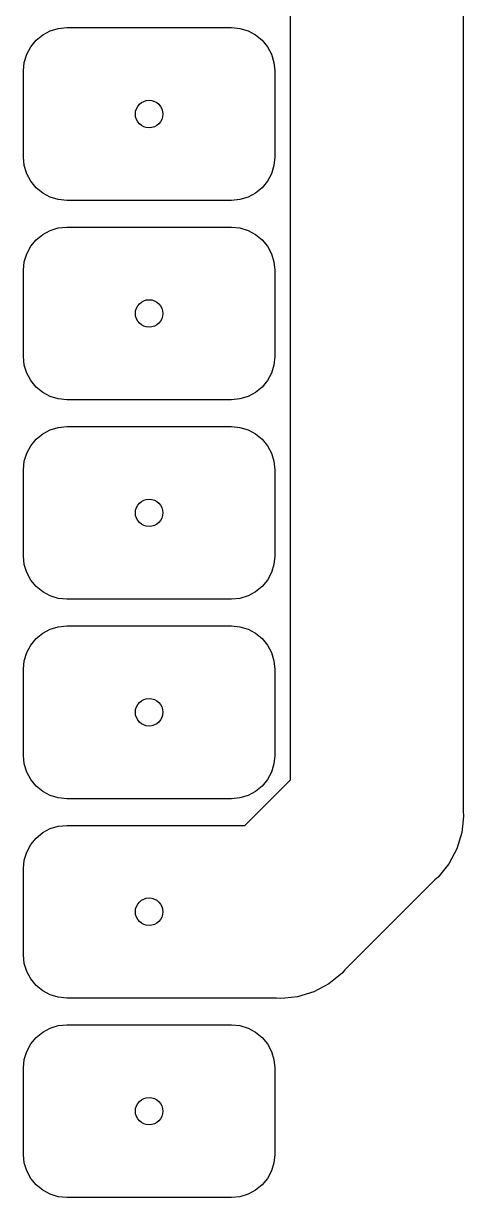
# Model space of a CAD drawing. Extents: x 5.52 to 7.1, y -5.17 to -2.98.
# Drawn here: x 6.881 to 7.102, y -4.791 to -4.203 of the extents above; entities that cross this region are included whole.
import ezdxf

# ---------------------------------------------------------------- set-up
doc = ezdxf.new("R2010")
doc.units = 0
doc.header["$MEASUREMENT"] = 0
doc.layers.add('BLACK', color=7, linetype='CONTINUOUS')

msp = doc.modelspace()

# ---------------------------------------------------------------- linework, layer by layer
at = {"layer": 'BLACK', "linetype": 'CONTINUOUS'}
for p, q in [((7.10158, -3.29834), (7.10158, -4.59773)), ((7.01496, -4.58192), (7.01496, -3.31415)), ((6.88744, -4.21107), (6.89073, -4.20837)), ((6.89073, -4.20837), (6.89447, -4.20637)), ((6.89447, -4.20637), (6.89853, -4.20514)), ((6.89853, -4.20514), (6.90276, -4.20472)), ((6.90276, -4.20472), (6.98543, -4.20472)), ((6.98543, -4.20472), (6.98966, -4.20514)), ((6.98966, -4.20514), (6.99372, -4.20637)), ((6.99372, -4.20637), (6.99746, -4.20837)), ((6.99746, -4.20837), (7.00074, -4.21107)), ((6.88275, -4.21809), (6.88475, -4.21435)), ((6.88475, -4.21435), (6.88744, -4.21107)), ((7.00074, -4.21107), (7.00344, -4.21435)), ((7.00344, -4.21435), (7.00544, -4.21809)), ((6.88152, -4.22215), (6.88275, -4.21809)), ((7.00544, -4.21809), (7.00667, -4.22215)), ((6.8811, -4.22638), (6.88152, -4.22215)), ((6.8811, -4.26969), (6.8811, -4.22638)), ((7.00667, -4.22215), (7.00709, -4.22638)), ((7.00709, -4.22638), (7.00709, -4.26969)), ((6.88152, -4.27391), (6.8811, -4.26969)), ((6.88275, -4.27797), (6.88152, -4.27391)), ((7.00667, -4.27391), (7.00544, -4.27797)), ((7.00709, -4.26969), (7.00667, -4.27391)), ((6.88475, -4.28172), (6.88275, -4.27797)), ((7.00544, -4.27797), (7.00344, -4.28172)), ((6.88744, -4.285), (6.88475, -4.28172)), ((6.89073, -4.28769), (6.88744, -4.285)), ((7.00074, -4.285), (6.99746, -4.28769)), ((7.00344, -4.28172), (7.00074, -4.285)), ((6.89447, -4.28969), (6.89073, -4.28769)), ((6.89853, -4.29092), (6.89447, -4.28969)), ((6.90276, -4.29134), (6.89853, -4.29092)), ((6.98543, -4.29134), (6.90276, -4.29134)), ((6.98966, -4.29092), (6.98543, -4.29134)), ((6.99372, -4.28969), (6.98966, -4.29092)), ((6.99746, -4.28769), (6.99372, -4.28969)), ((6.88744, -4.31107), (6.89073, -4.30837)), ((6.89073, -4.30837), (6.89447, -4.30637)), ((6.89447, -4.30637), (6.89853, -4.30514)), ((6.89853, -4.30514), (6.90276, -4.30472)), ((6.90276, -4.30472), (6.98543, -4.30472)), ((6.98543, -4.30472), (6.98966, -4.30514)), ((6.98966, -4.30514), (6.99372, -4.30637)), ((6.99372, -4.30637), (6.99746, -4.30837)), ((6.99746, -4.30837), (7.00074, -4.31107)), ((6.88275, -4.31809), (6.88475, -4.31435)), ((6.88475, -4.31435), (6.88744, -4.31107)), ((7.00074, -4.31107), (7.00344, -4.31435)), ((7.00344, -4.31435), (7.00544, -4.31809)), ((6.88152, -4.32215), (6.88275, -4.31809)), ((7.00544, -4.31809), (7.00667, -4.32215)), ((6.8811, -4.32638), (6.88152, -4.32215)), ((6.8811, -4.36969), (6.8811, -4.32638)), ((7.00667, -4.32215), (7.00709, -4.32638)), ((7.00709, -4.32638), (7.00709, -4.36969)), ((6.88152, -4.37391), (6.8811, -4.36969)), ((6.88275, -4.37797), (6.88152, -4.37391)), ((7.00667, -4.37391), (7.00544, -4.37797)), ((7.00709, -4.36969), (7.00667, -4.37391)), ((6.88475, -4.38172), (6.88275, -4.37797)), ((7.00544, -4.37797), (7.00344, -4.38172)), ((6.88744, -4.385), (6.88475, -4.38172)), ((6.89073, -4.38769), (6.88744, -4.385)), ((7.00074, -4.385), (6.99746, -4.38769)), ((7.00344, -4.38172), (7.00074, -4.385)), ((6.89447, -4.38969), (6.89073, -4.38769)), ((6.89853, -4.39092), (6.89447, -4.38969)), ((6.90276, -4.39134), (6.89853, -4.39092)), ((6.98543, -4.39134), (6.90276, -4.39134)), ((6.98966, -4.39092), (6.98543, -4.39134)), ((6.99372, -4.38969), (6.98966, -4.39092)), ((6.99746, -4.38769), (6.99372, -4.38969)), ((6.88744, -4.41107), (6.89073, -4.40837)), ((6.89073, -4.40837), (6.89447, -4.40637)), ((6.89447, -4.40637), (6.89853, -4.40514)), ((6.89853, -4.40514), (6.90276, -4.40472)), ((6.90276, -4.40472), (6.98543, -4.40472)), ((6.98543, -4.40472), (6.98966, -4.40514)), ((6.98966, -4.40514), (6.99372, -4.40637)), ((6.99372, -4.40637), (6.99746, -4.40837)), ((6.99746, -4.40837), (7.00074, -4.41107)), ((6.88275, -4.41809), (6.88475, -4.41435)), ((6.88475, -4.41435), (6.88744, -4.41107)), ((7.00074, -4.41107), (7.00344, -4.41435)), ((7.00344, -4.41435), (7.00544, -4.41809)), ((6.88152, -4.42215), (6.88275, -4.41809)), ((7.00544, -4.41809), (7.00667, -4.42215)), ((6.8811, -4.42638), (6.88152, -4.42215)), ((6.8811, -4.46969), (6.8811, -4.42638)), ((7.00667, -4.42215), (7.00709, -4.42638)), ((7.00709, -4.42638), (7.00709, -4.46969)), ((6.88152, -4.47391), (6.8811, -4.46969)), ((6.88275, -4.47797), (6.88152, -4.47391)), ((7.00667, -4.47391), (7.00544, -4.47797)), ((7.00709, -4.46969), (7.00667, -4.47391)), ((6.88475, -4.48172), (6.88275, -4.47797)), ((7.00544, -4.47797), (7.00344, -4.48172)), ((6.88744, -4.485), (6.88475, -4.48172)), ((6.89073, -4.48769), (6.88744, -4.485)), ((7.00074, -4.485), (6.99746, -4.48769)), ((7.00344, -4.48172), (7.00074, -4.485)), ((6.89447, -4.48969), (6.89073, -4.48769)), ((6.89853, -4.49092), (6.89447, -4.48969)), ((6.90276, -4.49134), (6.89853, -4.49092)), ((6.98543, -4.49134), (6.90276, -4.49134)), ((6.98966, -4.49092), (6.98543, -4.49134)), ((6.99372, -4.48969), (6.98966, -4.49092)), ((6.99746, -4.48769), (6.99372, -4.48969)), ((6.88744, -4.51107), (6.89073, -4.50837)), ((6.89073, -4.50837), (6.89447, -4.50637)), ((6.89447, -4.50637), (6.89853, -4.50514)), ((6.89853, -4.50514), (6.90276, -4.50472)), ((6.90276, -4.50472), (6.98543, -4.50472)), ((6.98543, -4.50472), (6.98966, -4.50514)), ((6.98966, -4.50514), (6.99372, -4.50637)), ((6.99372, -4.50637), (6.99746, -4.50837)), ((6.99746, -4.50837), (7.00074, -4.51107)), ((6.88275, -4.51809), (6.88475, -4.51435)), ((6.88475, -4.51435), (6.88744, -4.51107)), ((7.00074, -4.51107), (7.00344, -4.51435)), ((7.00344, -4.51435), (7.00544, -4.51809)), ((6.88152, -4.52215), (6.88275, -4.51809)), ((7.00544, -4.51809), (7.00667, -4.52215)), ((6.8811, -4.52638), (6.88152, -4.52215)), ((6.8811, -4.56969), (6.8811, -4.52638)), ((7.00667, -4.52215), (7.00709, -4.52638)), ((7.00709, -4.52638), (7.00709, -4.56969)), ((6.88152, -4.57391), (6.8811, -4.56969)), ((6.88275, -4.57797), (6.88152, -4.57391)), ((7.00667, -4.57391), (7.00544, -4.57797)), ((7.00709, -4.56969), (7.00667, -4.57391)), ((6.88475, -4.58172), (6.88275, -4.57797)), ((7.00544, -4.57797), (7.00344, -4.58172)), ((6.88744, -4.585), (6.88475, -4.58172)), ((6.89073, -4.58769), (6.88744, -4.585)), ((6.99215, -4.60472), (7.01496, -4.58192)), ((7.00074, -4.585), (6.99746, -4.58769)), ((7.00344, -4.58172), (7.00074, -4.585)), ((6.89447, -4.58969), (6.89073, -4.58769)), ((6.89853, -4.59092), (6.89447, -4.58969)), ((6.90276, -4.59134), (6.89853, -4.59092)), ((6.98543, -4.59134), (6.90276, -4.59134)), ((6.98966, -4.59092), (6.98543, -4.59134)), ((6.99372, -4.58969), (6.98966, -4.59092)), ((6.99746, -4.58769), (6.99372, -4.58969)), ((7.10158, -4.59773), (7.10178, -4.59985)), ((7.10158, -4.60198), (7.10095, -4.60834)), ((7.10178, -4.59985), (7.10158, -4.60198)), ((7.10158, -4.60198), (7.10158, -4.60198)), ((6.88744, -4.61107), (6.89073, -4.60837)), ((6.89073, -4.60837), (6.89447, -4.60637)), ((6.89447, -4.60637), (6.89853, -4.60514)), ((6.89853, -4.60514), (6.90276, -4.60472)), ((6.90276, -4.60472), (6.99215, -4.60472)), ((7.10095, -4.60834), (7.09847, -4.61651)), ((6.88275, -4.61809), (6.88475, -4.61435)), ((6.88475, -4.61435), (6.88744, -4.61107)), ((6.88152, -4.62215), (6.88275, -4.61809)), ((7.09717, -4.61895), (7.09445, -4.62403)), ((7.09847, -4.61651), (7.09717, -4.61895)), ((6.8811, -4.62638), (6.88152, -4.62215)), ((6.8811, -4.66969), (6.8811, -4.62638)), ((7.09308, -4.6257), (7.08904, -4.63063)), ((7.09445, -4.62403), (7.09308, -4.6257)), ((7.08739, -4.63198), (7.04222, -4.67715)), ((7.08904, -4.63063), (7.08739, -4.63198)), ((6.88152, -4.67391), (6.8811, -4.66969)), ((6.88275, -4.67797), (6.88152, -4.67391)), ((6.88475, -4.68172), (6.88275, -4.67797)), ((7.04086, -4.6788), (7.03427, -4.68421)), ((7.04222, -4.67715), (7.04086, -4.6788)), ((6.88744, -4.685), (6.88475, -4.68172)), ((6.89073, -4.68769), (6.88744, -4.685)), ((7.03427, -4.68421), (7.02674, -4.68824)), ((6.89447, -4.68969), (6.89073, -4.68769)), ((6.89853, -4.69092), (6.89447, -4.68969)), ((6.90276, -4.69134), (6.89853, -4.69092)), ((7.00796, -4.69134), (6.90276, -4.69134)), ((7.01009, -4.69155), (7.00796, -4.69134)), ((7.01222, -4.69134), (7.01009, -4.69155)), ((7.01858, -4.69071), (7.01222, -4.69134)), ((7.01222, -4.69134), (7.01222, -4.69134)), ((7.02674, -4.68824), (7.01858, -4.69071)), ((6.88744, -4.71107), (6.89073, -4.70837)), ((6.89073, -4.70837), (6.89447, -4.70637)), ((6.89447, -4.70637), (6.89853, -4.70514)), ((6.89853, -4.70514), (6.90276, -4.70472)), ((6.90276, -4.70472), (6.98543, -4.70472)), ((6.98543, -4.70472), (6.98966, -4.70514)), ((6.98966, -4.70514), (6.99372, -4.70637)), ((6.99372, -4.70637), (6.99746, -4.70837)), ((6.99746, -4.70837), (7.00074, -4.71107)), ((6.88275, -4.71809), (6.88475, -4.71435)), ((6.88475, -4.71435), (6.88744, -4.71107)), ((7.00074, -4.71107), (7.00344, -4.71435)), ((7.00344, -4.71435), (7.00544, -4.71809)), ((6.88152, -4.72215), (6.88275, -4.71809)), ((7.00544, -4.71809), (7.00667, -4.72215)), ((6.8811, -4.72638), (6.88152, -4.72215)), ((6.8811, -4.76969), (6.8811, -4.72638)), ((7.00667, -4.72215), (7.00709, -4.72638)), ((7.00709, -4.72638), (7.00709, -4.76969)), ((6.88152, -4.77391), (6.8811, -4.76969)), ((6.88275, -4.77797), (6.88152, -4.77391)), ((7.00667, -4.77391), (7.00544, -4.77797)), ((7.00709, -4.76969), (7.00667, -4.77391)), ((6.88475, -4.78172), (6.88275, -4.77797)), ((7.00544, -4.77797), (7.00344, -4.78172)), ((6.88744, -4.785), (6.88475, -4.78172)), ((6.89073, -4.78769), (6.88744, -4.785)), ((7.00074, -4.785), (6.99746, -4.78769)), ((7.00344, -4.78172), (7.00074, -4.785)), ((6.89447, -4.78969), (6.89073, -4.78769)), ((6.89853, -4.79092), (6.89447, -4.78969)), ((6.90276, -4.79134), (6.89853, -4.79092)), ((6.98543, -4.79134), (6.90276, -4.79134)), ((6.98966, -4.79092), (6.98543, -4.79134)), ((6.99372, -4.78969), (6.98966, -4.79092)), ((6.99746, -4.78769), (6.99372, -4.78969))]:
    msp.add_line(p, q, dxfattribs=at)
at = {"layer": 'BLACK'}
for centre in [(6.94409, -4.24803), (6.94409, -4.34803), (6.94409, -4.44803), (6.94409, -4.54803), (6.94409, -4.64803), (6.94409, -4.74803)]:
    msp.add_circle(centre, 0.00689, dxfattribs=at)

doc.saveas('drawing.dxf')
